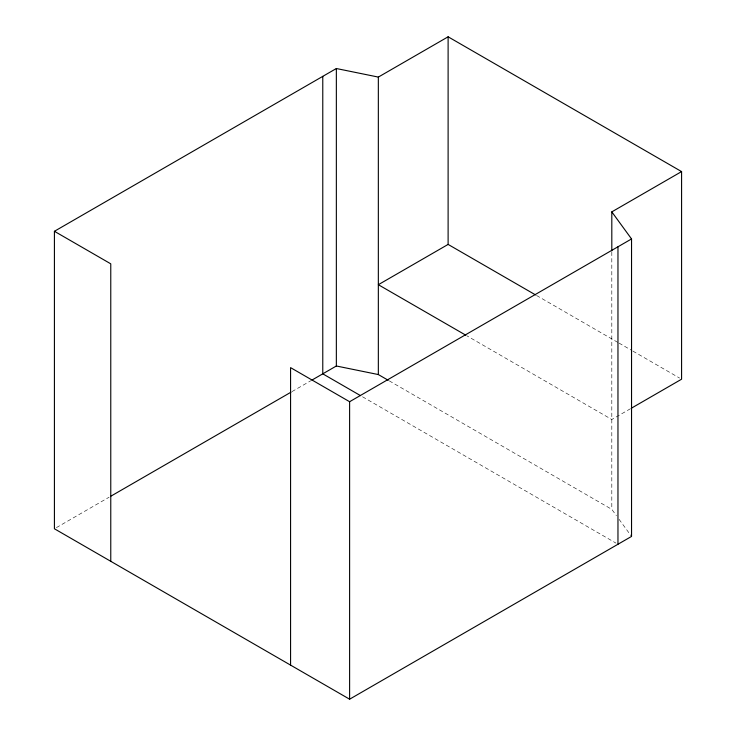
<?xml version="1.0" encoding="UTF-8"?>
<svg xmlns="http://www.w3.org/2000/svg" width="736" height="736" viewBox="0 0 736 736"><rect width="100%" height="100%" fill="white"/><g stroke="black" fill="none" stroke-linecap="round" stroke-linejoin="round"><path stroke-width="0.55" stroke-dasharray="3.68 2.76" d="M56.405 527.62L109.084 497.214M291.962 391.626L310.85 380.724M630.485 408.71L611.809 419.492L466.762 335.745M536.535 295.467L618.001 342.498M618.994 343.077L631.911 350.529M632.905 351.109L679.595 378.065M389.27 380.871L611.809 509.358L616.418 515.669M362.526 396.787L615.977 543.113M619.05 519.285L631.543 536.424M611.809 252.025L611.809 509.358"/><path stroke-width="1.1" d="M681.582 171.589L611.809 211.876L631.543 238.942L631.543 536.424L349.609 699.2L54.418 528.77L54.418 231.288L336.352 68.522L378.341 77.087L448.114 36.8L681.582 171.589L681.582 379.206L631.47 408.149M535.541 294.897L448.114 244.416L378.341 284.703L465.768 335.174M111.072 496.064L290.968 392.196M311.843 380.144L336.352 365.994L378.341 374.56L388.277 380.3M290.573 665.114L290.573 367.632L349.609 401.718L631.543 238.942M360.539 395.646L322.773 373.833L322.773 76.36M54.418 231.288L110.768 263.828L110.768 561.31M617.964 246.781L617.964 544.263M611.809 211.876L611.809 250.875M448.114 36.8L448.114 244.416M378.341 77.087L378.341 374.56M349.609 401.718L349.609 699.2M336.352 68.522L336.352 365.994"/></g></svg>
